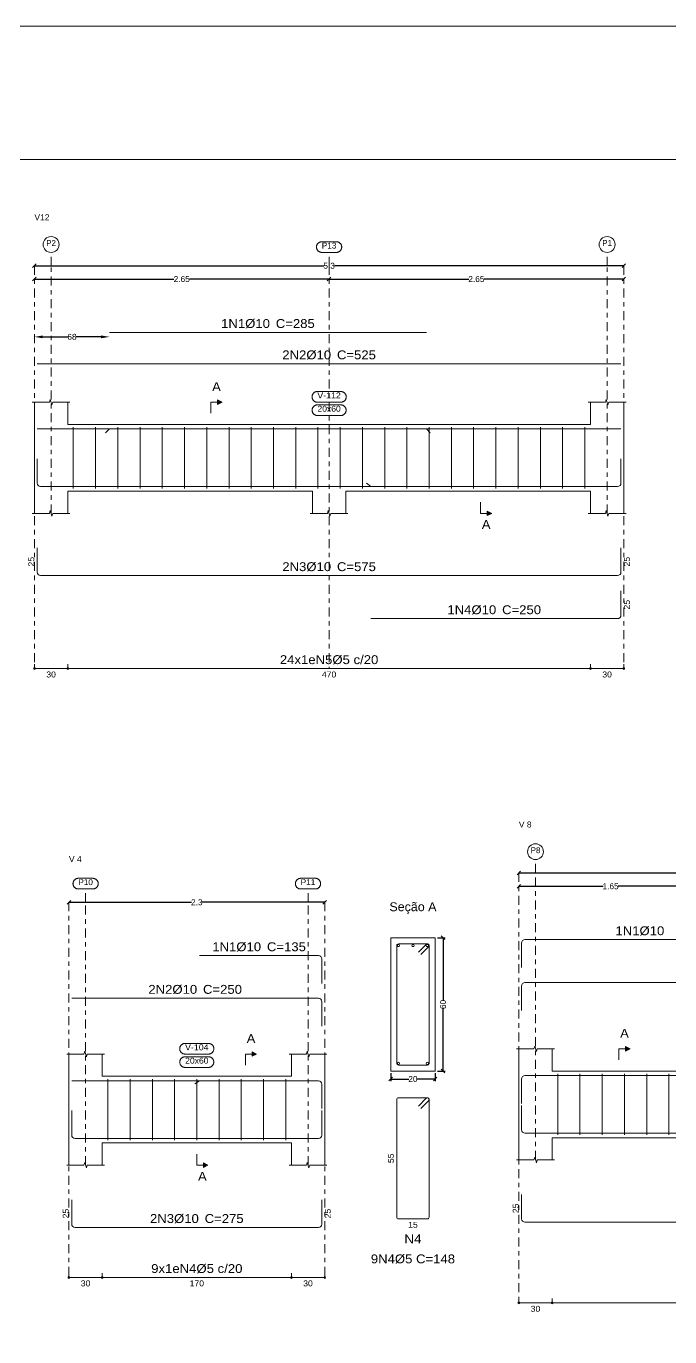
# Model space of a CAD drawing. Header units: millimetres. Extents: x 0 to 84, y 0 to 59.4.
# Drawn here: x 17.18 to 31.65, y 29.92 to 59.4 of the extents above; entities that cross this region are included whole.
import ezdxf
from ezdxf.enums import TextEntityAlignment as Align

# ---------------------------------------------------------------- set-up
doc = ezdxf.new("R2010")
doc.units = ezdxf.units.MM
doc.linetypes.add('CYPE_RAYAPUNTO', pattern=[0.4125, 0.2025, -0.105, 0, -0.105])
for name, color, linetype, lineweight in [('ARM_LONGITUDINAL_Ø10', 103, 'Continuous', 9), ('ARM_TRANSVERSAL_Ø5', 151, 'Continuous', 9), ('ELE_ARM_TRANS_TXT_EST', 3, 'Continuous', 9), ('ELE_CONT_NOS', 122, 'Continuous', 9), ('ELE_CONT_VIG_CONCRETO', 2, 'Continuous', 9), ('ELE_COT_COMPRIMENTO_PROJETADO', 122, 'Continuous', 0), ('ELE_COT_COT_ANCORAGENS', 3, 'Continuous', 0), ('ELE_COT_COT_ARM', 3, 'Continuous', 0), ('ELE_COT_COT_EST', 3, 'Continuous', 0), ('ELE_COT_COT_LIN_APOIOS', 2, 'CYPE_RAYAPUNTO', 0), ('ELE_COT_TEXTOS_ESTRIBOS', 122, 'Continuous', 0), ('ELE_REF_COT_LIN_AUX_COTA', 2, 'CYPE_RAYAPUNTO', 9), ('ELE_REF_LINHAS_MARCAS_PLANTA', 3, 'Continuous', 9), ('ELE_REF_MARCAS_PLANTA', 3, 'Continuous', 9), ('ELE_REF_NOME_PORTICO', 3, 'Continuous', 9), ('ELE_REF_REF_NOME', 3, 'Continuous', 9), ('ELE_REF_REF_REFERENCIA', 3, 'Continuous', 9), ('ELE_REF_TEXTO_REF_NOME', 3, 'Continuous', 9), ('ELE_REF_TEXTO_REF_REFERENCIA', 3, 'Continuous', 9), ('POR_ARM_LONG_ARM_TEXTOS', 3, 'Continuous', 9), ('POR_ARM_LONG_TXT_COMP', 3, 'Continuous', 9), ('QUAD_BORDA', 1, 'Continuous', 20), ('QUAD_LIMITES', 2, 'Continuous', 0), ('SEC_CONT_VIG_CONCRETO_CORTE', 2, 'Continuous', 9), ('SEC_COTAS_SEC_DIM_VIGA', 122, 'Continuous', 0), ('SEC_COTAS_TEXTOS_DETALHE_ESTRIBOS', 122, 'Continuous', 0), ('SEC_REF_TXT_NOMES', 3, 'Continuous', 9), ('SEC_REF_TXT_POSICOES_ARM_ESTRIBOS', 1, 'Continuous', 9)]:
    doc.layers.add(name, color=color, linetype=linetype, lineweight=lineweight)
doc.styles.add('CYPETXT', font='arial.ttf', dxfattribs={"height": 0.2})
doc.styles.add('CYPETXT_0.2', font='arial.ttf', dxfattribs={"height": 0.133333})
doc.dimstyles.new('cype_arrow', dxfattribs={"dimtxt": 0.18, "dimasz": 0.1875, "dimexe": 0.05, "dimexo": 0.05, "dimgap": 0, "dimtad": 0, "dimdec": 4, "dimzin": 0, "dimdsep": 46, "dimtxsty": 'CYPETXT_0.2', "dimcen": 0.09, "dimadec": 0, "dimazin": 0, "dimtfac": 1, "dimtdec": 4, "dimtofl": 0, "dimtmove": 2, "dimatfit": 3, "dimfxl": 1, "dimtolj": 1, "dimtzin": 0, "dimarcsym": 0})
doc.dimstyles.new('cype_oblique', dxfattribs={"dimtxt": 0.18, "dimasz": 0.18, "dimexe": 0.05, "dimexo": 0.05, "dimgap": 0, "dimtad": 0, "dimdec": 4, "dimzin": 0, "dimdsep": 46, "dimtxsty": 'CYPETXT_0.2', "dimblk": 'OBLIQUE', "dimtsz": 0.04, "dimcen": 0.09, "dimadec": 0, "dimazin": 0, "dimtfac": 1, "dimtdec": 4, "dimtofl": 0, "dimtmove": 2, "dimatfit": 3, "dimfxl": 1, "dimtolj": 1, "dimtzin": 0, "dimarcsym": 0})

# ---------------------------------------------------------------- blocks, each defined once
blk = doc.blocks.new('*D8')
at = {"layer": 'Defpoints', "color": 0, "transparency": 16777216}
for p in [(17.365, 53.711), (17.365, 53.711), (23.99, 53.711)]:
    blk.add_point(p, dxfattribs=at)
at = {"layer": 'ELE_COT_COMPRIMENTO_PROJETADO', "color": 0, "lineweight": -2, "transparency": 16777216}
for p, q in [((17.325, 53.671), (17.405, 53.751)), ((17.365, 53.711), (20.503, 53.711)), ((23.99, 53.711), (20.852, 53.711)), ((23.95, 53.671), (24.03, 53.751))]:
    blk.add_line(p, q, dxfattribs=at)
at = {"layer": 'ELE_COT_COMPRIMENTO_PROJETADO', "color": 0, "transparency": 16777216, "insert": (20.677, 53.711), "char_height": 0.1333, "attachment_point": 5, "style": 'CYPETXT_0.2'}
blk.add_mtext('\\A1;2.65', dxfattribs=at)
blk = doc.blocks.new('_Oblique')
at = {"color": 0, "linetype": 'ByBlock', "lineweight": -2}
blk.add_line((-0.5, -0.5), (0.5, 0.5), dxfattribs=at)
blk = doc.blocks.new('*D9')
at = {"layer": 'Defpoints', "color": 0, "transparency": 16777216}
for p in [(23.99, 53.711), (23.99, 53.711), (30.615, 53.711)]:
    blk.add_point(p, dxfattribs=at)
at = {"layer": 'ELE_COT_COMPRIMENTO_PROJETADO', "color": 0, "lineweight": -2, "transparency": 16777216}
for p, q in [((23.95, 53.671), (24.03, 53.751)), ((23.99, 53.711), (27.128, 53.711)), ((30.615, 53.711), (27.477, 53.711)), ((30.575, 53.671), (30.655, 53.751))]:
    blk.add_line(p, q, dxfattribs=at)
at = {"layer": 'ELE_COT_COMPRIMENTO_PROJETADO', "color": 0, "transparency": 16777216, "insert": (27.302, 53.711), "char_height": 0.1333, "attachment_point": 5, "style": 'CYPETXT_0.2'}
blk.add_mtext('\\A1;2.65', dxfattribs=at)
blk = doc.blocks.new('*D10')
at = {"layer": 'Defpoints', "color": 0, "transparency": 16777216}
for p in [(17.365, 54.011), (17.365, 54.011), (30.615, 54.011)]:
    blk.add_point(p, dxfattribs=at)
at = {"layer": 'ELE_COT_COMPRIMENTO_PROJETADO', "color": 0, "lineweight": -2, "transparency": 16777216}
for p, q in [((17.325, 53.971), (17.405, 54.051)), ((17.365, 54.011), (23.869, 54.011)), ((30.615, 54.011), (24.111, 54.011)), ((30.575, 53.971), (30.655, 54.051))]:
    blk.add_line(p, q, dxfattribs=at)
at = {"layer": 'ELE_COT_COMPRIMENTO_PROJETADO', "color": 0, "transparency": 16777216, "insert": (23.99, 54.011), "char_height": 0.1333, "attachment_point": 5, "style": 'CYPETXT_0.2'}
blk.add_mtext('\\A1;5.3', dxfattribs=at)
blk = doc.blocks.new('*D11')
at = {"layer": 'Defpoints', "color": 0, "transparency": 16777216}
for p in [(17.365, 52.411), (19.052, 52.411), (19.052, 52.411)]:
    blk.add_point(p, dxfattribs=at)
at = {"layer": 'ELE_COT_COT_ARM', "color": 0, "lineweight": -2, "transparency": 16777216}
for p, q in [((17.552, 52.411), (18.113, 52.411)), ((18.865, 52.411), (18.305, 52.411))]:
    blk.add_line(p, q, dxfattribs=at)
at = {"layer": 'ELE_COT_COT_ARM', "color": 0, "transparency": 16777216}
for points in [[(17.552, 52.443), (17.552, 52.38), (17.365, 52.411)], [(18.865, 52.443), (18.865, 52.38), (19.052, 52.411)]]:
    blk.add_solid(points, dxfattribs=at)
at = {"layer": 'ELE_COT_COT_ARM', "color": 0, "transparency": 16777216, "insert": (18.209, 52.411), "char_height": 0.1333, "attachment_point": 5, "style": 'CYPETXT_0.2'}
blk.add_mtext('\\A1;68', dxfattribs=at)
blk = doc.blocks.new('*D12')
at = {"layer": 'Defpoints', "color": 0, "transparency": 16777216}
for p in [(25.375, 35.893), (26.375, 35.893), (26.375, 35.715)]:
    blk.add_point(p, dxfattribs=at)
at = {"layer": 'SEC_COTAS_SEC_DIM_VIGA', "color": 0, "lineweight": -2, "transparency": 16777216}
for p, q in [((25.335, 35.675), (25.415, 35.755)), ((25.375, 35.843), (25.375, 35.665)), ((25.375, 35.715), (25.779, 35.715)), ((26.375, 35.715), (25.971, 35.715)), ((26.335, 35.675), (26.415, 35.755)), ((26.375, 35.843), (26.375, 35.665))]:
    blk.add_line(p, q, dxfattribs=at)
at = {"layer": 'SEC_COTAS_SEC_DIM_VIGA', "color": 0, "transparency": 16777216, "insert": (25.875, 35.715), "char_height": 0.1333, "attachment_point": 5, "style": 'CYPETXT_0.2'}
blk.add_mtext('\\A1;20', dxfattribs=at)
blk = doc.blocks.new('*D13')
at = {"layer": 'Defpoints', "color": 0, "transparency": 16777216}
for p in [(26.375, 38.893), (26.552, 38.893), (26.375, 35.893)]:
    blk.add_point(p, dxfattribs=at)
at = {"layer": 'SEC_COTAS_SEC_DIM_VIGA', "color": 0, "lineweight": -2, "transparency": 16777216}
for p, q in [((26.592, 38.853), (26.512, 38.933)), ((26.425, 38.893), (26.602, 38.893)), ((26.552, 38.893), (26.552, 37.488)), ((26.552, 35.893), (26.552, 37.297)), ((26.425, 35.893), (26.602, 35.893)), ((26.592, 35.853), (26.512, 35.933))]:
    blk.add_line(p, q, dxfattribs=at)
at = {"layer": 'SEC_COTAS_SEC_DIM_VIGA', "color": 0, "transparency": 16777216, "insert": (26.552, 37.393), "char_height": 0.1333, "attachment_point": 5, "rotation": 90, "style": 'CYPETXT_0.2'}
blk.add_mtext('\\A1;60', dxfattribs=at)
blk = doc.blocks.new('*D14')
at = {"layer": 'Defpoints', "color": 0, "transparency": 16777216}
for p in [(18.141, 39.691), (18.141, 39.691), (23.891, 39.691)]:
    blk.add_point(p, dxfattribs=at)
at = {"layer": 'ELE_COT_COMPRIMENTO_PROJETADO', "color": 0, "lineweight": -2, "transparency": 16777216}
for p, q in [((18.101, 39.651), (18.181, 39.731)), ((18.141, 39.691), (20.894, 39.691)), ((23.891, 39.691), (21.139, 39.691)), ((23.851, 39.651), (23.931, 39.731))]:
    blk.add_line(p, q, dxfattribs=at)
at = {"layer": 'ELE_COT_COMPRIMENTO_PROJETADO', "color": 0, "transparency": 16777216, "insert": (21.016, 39.691), "char_height": 0.1333, "attachment_point": 5, "style": 'CYPETXT_0.2'}
blk.add_mtext('\\A1;2.3', dxfattribs=at)
blk = doc.blocks.new('*D33')
at = {"layer": 'Defpoints', "color": 0, "transparency": 16777216}
for p in [(28.256, 40.051), (28.256, 40.051), (32.381, 40.051)]:
    blk.add_point(p, dxfattribs=at)
at = {"layer": 'ELE_COT_COMPRIMENTO_PROJETADO', "color": 0, "lineweight": -2, "transparency": 16777216}
for p, q in [((28.216, 40.011), (28.296, 40.091)), ((28.256, 40.051), (30.151, 40.051)), ((32.381, 40.051), (30.486, 40.051)), ((32.341, 40.011), (32.421, 40.091))]:
    blk.add_line(p, q, dxfattribs=at)
at = {"layer": 'ELE_COT_COMPRIMENTO_PROJETADO', "color": 0, "transparency": 16777216, "insert": (30.318, 40.051), "char_height": 0.1333, "attachment_point": 5, "style": 'CYPETXT_0.2'}
blk.add_mtext('\\A1;1.65', dxfattribs=at)
blk = doc.blocks.new('*D35')
at = {"layer": 'Defpoints', "color": 0, "transparency": 16777216}
for p in [(28.256, 40.351), (28.256, 40.351), (41.506, 40.351)]:
    blk.add_point(p, dxfattribs=at)
at = {"layer": 'ELE_COT_COMPRIMENTO_PROJETADO', "color": 0, "lineweight": -2, "transparency": 16777216}
for p, q in [((28.216, 40.311), (28.296, 40.391)), ((28.256, 40.351), (34.759, 40.351)), ((41.506, 40.351), (35.002, 40.351)), ((41.466, 40.311), (41.546, 40.391))]:
    blk.add_line(p, q, dxfattribs=at)
at = {"layer": 'ELE_COT_COMPRIMENTO_PROJETADO', "color": 0, "transparency": 16777216, "insert": (34.881, 40.351), "char_height": 0.1333, "attachment_point": 5, "style": 'CYPETXT_0.2'}
blk.add_mtext('\\A1;5.3', dxfattribs=at)

msp = doc.modelspace()

# ---------------------------------------------------------------- hatches: boundary and pattern name
at = {"layer": 'ELE_REF_LINHAS_MARCAS_PLANTA', "true_color": 0x000000}
for points in [[(21.48363, 50.89097), (21.48363, 50.99097), (21.58363, 50.94097)], [(27.54613, 48.49097), (27.54613, 48.39097), (27.64613, 48.44097)], [(22.25978, 36.22575), (22.25978, 36.32575), (22.35978, 36.27575)], [(30.65564, 36.34329), (30.65564, 36.44329), (30.75564, 36.39329)], [(21.16603, 33.82575), (21.16603, 33.72575), (21.26603, 33.77575)]]:
    msp.add_hatch(color=18, dxfattribs=at).paths.add_polyline_path(points, flags=0)

# ---------------------------------------------------------------- linework, layer by layer
at = {"layer": 'ARM_LONGITUDINAL_Ø10', "color": 18, "true_color": 0x000000}
for p, q in [((19.05238, 50.33847), (18.96399, 50.25008)), ((26.17738, 50.33847), (26.26577, 50.25008)), ((24.92738, 49.04347), (24.82977, 49.12156)), ((21.07853, 35.67325), (20.97275, 35.60665))]:
    msp.add_line(p, q, dxfattribs=at)
for points in [[(19.05238, 52.51134), (26.17738, 52.51134)], [(30.55238, 51.80597), (17.42738, 51.80597)], [(30.55238, 50.33847), (17.42738, 50.33847)], [(19.05238, 50.33847), (26.17738, 50.33847)], [(30.55238, 49.66847), (30.55238, 49.11847), (30.54667, 49.08977), (30.53041, 49.06544), (30.50608, 49.04918), (30.47738, 49.04347), (17.50238, 49.04347), (17.47368, 49.04918), (17.44935, 49.06544), (17.43309, 49.08977), (17.42738, 49.11847), (17.42738, 49.66847)], [(30.55238, 49.66847), (30.55238, 49.11847), (30.54667, 49.08977), (30.53041, 49.06544), (30.50608, 49.04918), (30.47738, 49.04347), (24.92738, 49.04347)], [(30.55238, 47.66597), (30.55238, 47.11597), (30.54667, 47.08727), (30.53041, 47.06294), (30.50608, 47.04668), (30.47738, 47.04097), (17.50238, 47.04097), (17.47368, 47.04668), (17.44935, 47.06294), (17.43309, 47.08727), (17.42738, 47.11597), (17.42738, 47.66597)], [(30.55238, 46.6977), (30.55238, 46.1477), (30.54667, 46.11899), (30.53041, 46.09466), (30.50608, 46.0784), (30.47738, 46.0727), (24.92738, 46.0727)], [(28.31814, 38.22579), (28.31814, 38.77579), (28.32384, 38.80449), (28.3401, 38.82882), (28.36443, 38.84508), (28.39314, 38.85079), (34.56814, 38.85079)], [(23.82853, 37.86555), (23.82853, 38.41555), (23.82282, 38.44425), (23.80656, 38.46859), (23.78223, 38.48484), (23.75353, 38.49055), (21.07853, 38.49055)], [(41.44314, 37.25829), (41.44314, 37.80829), (41.43743, 37.83699), (41.42117, 37.86132), (41.39684, 37.87758), (41.36814, 37.88329), (28.39314, 37.88329), (28.36443, 37.87758), (28.3401, 37.86132), (28.32384, 37.83699), (28.31814, 37.80829), (28.31814, 37.25829)], [(23.82853, 36.90678), (23.82853, 37.45678), (23.82282, 37.48548), (23.80656, 37.50981), (23.78223, 37.52607), (23.75353, 37.53178), (18.20353, 37.53178)], [(28.31814, 35.16579), (28.31814, 35.71579), (28.32384, 35.74449), (28.3401, 35.76882), (28.36443, 35.78508), (28.39314, 35.79079), (34.56814, 35.79079)], [(41.44314, 35.16579), (41.44314, 35.71579), (41.43743, 35.74449), (41.42117, 35.76882), (41.39684, 35.78508), (41.36814, 35.79079), (28.39314, 35.79079), (28.36443, 35.78508), (28.3401, 35.76882), (28.32384, 35.74449), (28.31814, 35.71579), (28.31814, 35.16579)], [(23.82853, 35.04825), (23.82853, 35.59825), (23.82282, 35.62696), (23.80656, 35.65129), (23.78223, 35.66755), (23.75353, 35.67325), (18.20353, 35.67325)], [(23.82853, 35.04825), (23.82853, 35.59825), (23.82282, 35.62696), (23.80656, 35.65129), (23.78223, 35.66755), (23.75353, 35.67325), (21.07853, 35.67325)], [(41.44314, 35.12079), (41.44314, 34.57079), (41.43743, 34.54209), (41.42117, 34.51776), (41.39684, 34.5015), (41.36814, 34.49579), (28.39314, 34.49579), (28.36443, 34.5015), (28.3401, 34.51776), (28.32384, 34.54209), (28.31814, 34.57079), (28.31814, 35.12079)], [(23.82853, 35.00325), (23.82853, 34.45325), (23.82282, 34.42455), (23.80656, 34.40022), (23.78223, 34.38396), (23.75353, 34.37825), (18.27853, 34.37825), (18.24982, 34.38396), (18.22549, 34.40022), (18.20923, 34.42455), (18.20353, 34.45325), (18.20353, 35.00325)], [(41.44314, 33.11829), (41.44314, 32.56829), (41.43743, 32.53959), (41.42117, 32.51526), (41.39684, 32.499), (41.36814, 32.49329), (28.39314, 32.49329), (28.36443, 32.499), (28.3401, 32.51526), (28.32384, 32.53959), (28.31814, 32.56829), (28.31814, 33.11829)], [(23.82853, 33.00075), (23.82853, 32.45075), (23.82282, 32.42205), (23.80656, 32.39772), (23.78223, 32.38146), (23.75353, 32.37575), (18.27853, 32.37575), (18.24982, 32.38146), (18.22549, 32.39772), (18.20923, 32.42205), (18.20353, 32.45075), (18.20353, 33.00075)]]:
    msp.add_lwpolyline(points, dxfattribs=at)
for centre in [(25.55003, 38.71755), (25.87503, 38.71755), (26.20003, 38.71755), (25.55003, 36.06755), (26.20003, 36.06755)]:
    msp.add_circle(centre, 0.025, dxfattribs=at)
at = {"layer": 'ARM_TRANSVERSAL_Ø5', "color": 18, "true_color": 0x000000}
for p, q in [((18.23988, 50.37847), (18.23988, 49.00347)), ((18.73988, 50.37847), (18.73988, 49.00347)), ((19.23988, 50.37847), (19.23988, 49.00347)), ((19.73988, 50.37847), (19.73988, 49.00347)), ((20.23988, 50.37847), (20.23988, 49.00347)), ((20.73988, 50.37847), (20.73988, 49.00347)), ((21.23988, 50.37847), (21.23988, 49.00347)), ((21.73988, 50.37847), (21.73988, 49.00347)), ((22.23988, 50.37847), (22.23988, 49.00347)), ((22.73988, 50.37847), (22.73988, 49.00347)), ((23.23988, 50.37847), (23.23988, 49.00347)), ((23.73988, 50.37847), (23.73988, 49.00347)), ((24.23988, 50.37847), (24.23988, 49.00347)), ((24.73988, 50.37847), (24.73988, 49.00347)), ((25.23988, 50.37847), (25.23988, 49.00347)), ((25.73988, 50.37847), (25.73988, 49.00347)), ((26.23988, 50.37847), (26.23988, 49.00347)), ((26.73988, 50.37847), (26.73988, 49.00347)), ((27.23988, 50.37847), (27.23988, 49.00347)), ((27.73988, 50.37847), (27.73988, 49.00347)), ((28.23988, 50.37847), (28.23988, 49.00347)), ((28.73988, 50.37847), (28.73988, 49.00347)), ((29.23988, 50.37847), (29.23988, 49.00347)), ((29.73988, 50.37847), (29.73988, 49.00347)), ((19.01603, 35.71325), (19.01603, 34.33825)), ((19.51603, 35.71325), (19.51603, 34.33825)), ((20.01603, 35.71325), (20.01603, 34.33825)), ((20.51603, 35.71325), (20.51603, 34.33825)), ((21.01603, 35.71325), (21.01603, 34.33825)), ((21.51603, 35.71325), (21.51603, 34.33825)), ((22.01603, 35.71325), (22.01603, 34.33825)), ((22.51603, 35.71325), (22.51603, 34.33825)), ((23.01603, 35.71325), (23.01603, 34.33825)), ((29.13064, 35.83079), (29.13064, 34.45579)), ((29.63064, 35.83079), (29.63064, 34.45579)), ((30.13064, 35.83079), (30.13064, 34.45579)), ((30.63064, 35.83079), (30.63064, 34.45579)), ((31.13064, 35.83079), (31.13064, 34.45579)), ((31.63064, 35.83079), (31.63064, 34.45579))]:
    msp.add_line(p, q, dxfattribs=at)
for points in [[(26.04977, 38.51426), (26.23036, 38.69551), (26.23344, 38.70053), (26.23569, 38.70597), (26.23706, 38.71169), (26.23753, 38.71755), (26.2368, 38.72487), (26.23467, 38.7319), (26.23121, 38.73839), (26.22654, 38.74407), (26.22086, 38.74873), (26.21438, 38.7522), (26.20734, 38.75433), (26.20003, 38.75505), (25.55003, 38.75505), (25.53567, 38.7522), (25.52351, 38.74407), (25.51538, 38.7319), (25.51253, 38.71755), (25.51253, 36.06755), (25.51538, 36.0532), (25.52351, 36.04104), (25.53567, 36.03291), (25.55003, 36.03005), (26.20003, 36.03005), (26.21438, 36.03291), (26.22654, 36.04104), (26.23467, 36.0532), (26.23753, 36.06755), (26.23753, 38.71755), (26.2368, 38.72487), (26.23467, 38.7319), (26.23121, 38.73839), (26.22654, 38.74407), (26.22086, 38.74873), (26.21438, 38.7522), (26.20734, 38.75433), (26.20003, 38.75505), (26.19271, 38.75433), (26.18567, 38.7522), (26.17919, 38.74873), (26.17351, 38.74407), (25.99673, 38.56729)], [(26.04977, 35.05243), (26.23036, 35.23368), (26.23344, 35.2387), (26.23569, 35.24413), (26.23706, 35.24985), (26.23753, 35.25572), (26.2368, 35.26304), (26.23467, 35.27007), (26.23121, 35.27655), (26.22654, 35.28224), (26.22086, 35.2869), (26.21438, 35.29037), (26.20734, 35.2925), (26.20003, 35.29322), (25.55003, 35.29322), (25.53567, 35.29037), (25.52351, 35.28224), (25.51538, 35.27007), (25.51253, 35.25572), (25.51253, 32.60572), (25.51538, 32.59137), (25.52351, 32.5792), (25.53567, 32.57107), (25.55003, 32.56822), (26.20003, 32.56822), (26.21438, 32.57107), (26.22654, 32.5792), (26.23467, 32.59137), (26.23753, 32.60572), (26.23753, 35.25572), (26.2368, 35.26304), (26.23467, 35.27007), (26.23121, 35.27655), (26.22654, 35.28224), (26.22086, 35.2869), (26.21438, 35.29037), (26.20734, 35.2925), (26.20003, 35.29322), (26.19271, 35.2925), (26.18567, 35.29037), (26.17919, 35.2869), (26.17351, 35.28224), (25.99673, 35.10546)]]:
    msp.add_lwpolyline(points, dxfattribs=at)
at = {"layer": 'ELE_CONT_NOS', "color": 18, "true_color": 0x000000}
for p, q in [((17.36488, 50.44097), (17.36488, 50.94097)), ((18.11488, 50.44097), (18.11488, 50.94097)), ((29.86488, 50.44097), (29.86488, 50.94097)), ((30.61488, 50.44097), (30.61488, 50.94097)), ((17.36488, 48.94097), (17.36488, 48.44097)), ((18.11488, 48.94097), (18.11488, 48.44097)), ((23.61488, 48.94097), (23.61488, 48.44097)), ((24.36488, 48.94097), (24.36488, 48.44097)), ((29.86488, 48.94097), (29.86488, 48.44097)), ((30.61488, 48.94097), (30.61488, 48.44097)), ((18.14103, 35.77575), (18.14103, 36.27575)), ((18.89103, 35.77575), (18.89103, 36.27575)), ((23.14103, 35.77575), (23.14103, 36.27575)), ((23.89103, 35.77575), (23.89103, 36.27575)), ((28.25564, 35.89329), (28.25564, 36.39329)), ((29.00564, 35.89329), (29.00564, 36.39329)), ((18.14103, 34.27575), (18.14103, 33.77575)), ((18.89103, 34.27575), (18.89103, 33.77575)), ((23.14103, 34.27575), (23.14103, 33.77575)), ((23.89103, 34.27575), (23.89103, 33.77575)), ((28.25564, 34.39329), (28.25564, 33.89329)), ((29.00564, 34.39329), (29.00564, 33.89329))]:
    msp.add_line(p, q, dxfattribs=at)
for points in [[(17.31488, 50.94097), (17.70238, 50.94097), (17.72113, 51.00347), (17.75863, 50.87847), (17.77738, 50.94097), (18.16488, 50.94097)], [(29.81488, 50.94097), (30.20238, 50.94097), (30.22113, 51.00347), (30.25863, 50.87847), (30.27738, 50.94097), (30.66488, 50.94097)], [(17.36488, 50.44097), (17.36488, 48.94097)], [(23.61488, 50.44097), (24.36488, 50.44097)], [(30.61488, 50.44097), (30.61488, 48.94097)], [(17.31488, 48.44097), (17.70238, 48.44097), (17.72113, 48.50347), (17.75863, 48.37847), (17.77738, 48.44097), (18.16488, 48.44097)], [(23.56488, 48.44097), (23.95238, 48.44097), (23.97113, 48.50347), (24.00863, 48.37847), (24.02738, 48.44097), (24.41488, 48.44097)], [(29.81488, 48.44097), (30.20238, 48.44097), (30.22113, 48.50347), (30.25863, 48.37847), (30.27738, 48.44097), (30.66488, 48.44097)], [(18.09103, 36.27575), (18.47853, 36.27575), (18.49728, 36.33825), (18.53478, 36.21325), (18.55353, 36.27575), (18.94103, 36.27575)], [(23.09103, 36.27575), (23.47853, 36.27575), (23.49728, 36.33825), (23.53478, 36.21325), (23.55353, 36.27575), (23.94103, 36.27575)], [(28.20564, 36.39329), (28.59314, 36.39329), (28.61189, 36.45579), (28.64939, 36.33079), (28.66814, 36.39329), (29.05564, 36.39329)], [(18.14103, 35.77575), (18.14103, 34.27575)], [(23.89103, 35.77575), (23.89103, 34.27575)], [(28.25564, 35.89329), (28.25564, 34.39329)], [(28.20564, 33.89329), (28.59314, 33.89329), (28.61189, 33.95579), (28.64939, 33.83079), (28.66814, 33.89329), (29.05564, 33.89329)], [(18.09103, 33.77575), (18.47853, 33.77575), (18.49728, 33.83825), (18.53478, 33.71325), (18.55353, 33.77575), (18.94103, 33.77575)], [(23.09103, 33.77575), (23.47853, 33.77575), (23.49728, 33.83825), (23.53478, 33.71325), (23.55353, 33.77575), (23.94103, 33.77575)]]:
    msp.add_lwpolyline(points, dxfattribs=at)
at = {"layer": 'ELE_CONT_VIG_CONCRETO', "color": 18, "true_color": 0x000000}
for p, q in [((18.11488, 50.44097), (23.61488, 50.44097)), ((24.36488, 50.44097), (29.86488, 50.44097)), ((18.11488, 48.94097), (23.61488, 48.94097)), ((24.36488, 48.94097), (29.86488, 48.94097)), ((18.89103, 35.77575), (23.14103, 35.77575)), ((29.00564, 35.89329), (32.00564, 35.89329)), ((18.89103, 34.27575), (23.14103, 34.27575)), ((29.00564, 34.39329), (32.00564, 34.39329))]:
    msp.add_line(p, q, dxfattribs=at)
at = {"layer": 'ELE_COT_COT_EST', "color": 18, "true_color": 0x000000}
for p, q in [((17.36488, 44.94915), (17.36488, 45.04915)), ((18.11488, 44.94915), (18.11488, 45.04915)), ((29.86488, 44.94915), (29.86488, 45.04915)), ((18.14103, 31.25075), (18.14103, 31.35075)), ((18.89103, 31.25075), (18.89103, 31.35075)), ((23.14103, 31.25075), (23.14103, 31.35075)), ((28.25564, 30.67825), (28.25564, 30.77825)), ((29.00564, 30.67825), (29.00564, 30.77825))]:
    msp.add_line(p, q, dxfattribs=at)
for points in [[(17.36488, 44.94915), (18.11488, 44.94915), (18.11488, 45.04915)], [(18.11488, 44.94915), (29.86488, 44.94915), (29.86488, 45.04915)], [(29.86488, 44.94915), (30.61488, 44.94915), (30.61488, 45.04915)], [(18.14103, 31.25075), (18.89103, 31.25075), (18.89103, 31.35075)], [(18.89103, 31.25075), (23.14103, 31.25075), (23.14103, 31.35075)], [(23.14103, 31.25075), (23.89103, 31.25075), (23.89103, 31.35075)], [(28.25564, 30.67825), (29.00564, 30.67825), (29.00564, 30.77825)], [(29.00564, 30.67825), (40.75564, 30.67825), (40.75564, 30.77825)]]:
    msp.add_lwpolyline(points, dxfattribs=at)
for centre in [(17.36488, 44.94915), (18.11488, 44.94915), (18.11488, 44.94915), (29.86488, 44.94915), (29.86488, 44.94915), (30.61488, 44.94915), (18.14103, 31.25075), (18.89103, 31.25075), (18.89103, 31.25075), (23.14103, 31.25075), (23.14103, 31.25075), (23.89103, 31.25075), (28.25564, 30.67825), (29.00564, 30.67825), (29.00564, 30.67825)]:
    msp.add_circle(centre, 0.02, dxfattribs=at)
at = {"layer": 'ELE_COT_COT_LIN_APOIOS', "color": 18, "true_color": 0x000000}
for p, q in [((17.36488, 54.01134), (17.36488, 44.94915)), ((17.36488, 54.01134), (17.36488, 44.94915)), ((23.98988, 54.01134), (23.98988, 44.94915)), ((30.61488, 54.01134), (30.61488, 44.94915)), ((30.61488, 54.01134), (30.61488, 44.94915)), ((28.25564, 40.35079), (28.25564, 30.67825)), ((28.25564, 40.35079), (28.25564, 30.67825)), ((18.14103, 39.69055), (18.14103, 31.25075)), ((23.89103, 39.69055), (23.89103, 31.25075))]:
    msp.add_line(p, q, dxfattribs=at)
at = {"layer": 'ELE_REF_COT_LIN_AUX_COTA', "color": 18, "true_color": 0x000000}
for p, q in [((17.73988, 54.01134), (17.73988, 54.31134)), ((23.98988, 54.01134), (23.98988, 54.31134)), ((30.23988, 54.01134), (30.23988, 54.31134)), ((17.73988, 48.44097), (17.73988, 54.01134)), ((30.23988, 48.44097), (30.23988, 54.01134)), ((28.63064, 40.35079), (28.63064, 40.65079)), ((28.63064, 33.89329), (28.63064, 40.35079)), ((18.51603, 39.69055), (18.51603, 39.99055)), ((23.51603, 39.69055), (23.51603, 39.99055)), ((18.51603, 33.77575), (18.51603, 39.69055)), ((23.51603, 33.77575), (23.51603, 39.69055))]:
    msp.add_line(p, q, dxfattribs=at)
at = {"layer": 'ELE_REF_LINHAS_MARCAS_PLANTA', "color": 18, "true_color": 0x000000}
for p, q in [((21.33363, 50.94097), (21.33363, 50.69097)), ((21.33363, 50.94097), (21.48363, 50.94097)), ((27.39613, 48.44097), (27.39613, 48.69097)), ((27.39613, 48.44097), (27.54613, 48.44097)), ((22.10978, 36.27575), (22.10978, 36.02575)), ((22.10978, 36.27575), (22.25978, 36.27575)), ((30.50564, 36.39329), (30.50564, 36.14329)), ((30.50564, 36.39329), (30.65564, 36.39329)), ((21.01603, 33.77575), (21.01603, 34.02575)), ((21.01603, 33.77575), (21.16603, 33.77575))]:
    msp.add_line(p, q, dxfattribs=at)
for points in [[(21.48363, 50.89097), (21.48363, 50.99097), (21.58363, 50.94097)], [(27.54613, 48.49097), (27.54613, 48.39097), (27.64613, 48.44097)], [(22.25978, 36.22575), (22.25978, 36.32575), (22.35978, 36.27575)], [(30.65564, 36.34329), (30.65564, 36.44329), (30.75564, 36.39329)], [(21.16603, 33.82575), (21.16603, 33.72575), (21.26603, 33.77575)]]:
    msp.add_lwpolyline(points, close=True, dxfattribs=at)
at = {"layer": 'ELE_REF_REF_NOME', "color": 18, "true_color": 0x000000}
for points in [[(24.25388, 51.18097), (24.2619, 51.1807), (24.26988, 51.1799), (24.27778, 51.17856), (24.28558, 51.17671), (24.29324, 51.17433), (24.30073, 51.17145), (24.308, 51.16807), (24.31504, 51.16422), (24.32179, 51.1599), (24.32825, 51.15515), (24.33438, 51.14997), (24.34014, 51.14439), (24.34552, 51.13844), (24.35049, 51.13215), (24.35503, 51.12554), (24.35912, 51.11864), (24.36273, 51.11148), (24.36586, 51.1041), (24.36849, 51.09652), (24.37061, 51.08879), (24.37221, 51.08093), (24.37328, 51.07298), (24.37381, 51.06498), (24.37381, 51.05696), (24.37328, 51.04896), (24.37221, 51.04101), (24.37061, 51.03315), (24.36849, 51.02542), (24.36586, 51.01784), (24.36273, 51.01046), (24.35912, 51.0033), (24.35503, 50.9964), (24.35049, 50.98979), (24.34552, 50.98349), (24.34014, 50.97755), (24.33438, 50.97197), (24.32825, 50.96679), (24.32179, 50.96204), (24.31504, 50.95772), (24.308, 50.95387), (24.30073, 50.95049), (24.29324, 50.94761), (24.28558, 50.94523), (24.27778, 50.94337), (24.26988, 50.94204), (24.2619, 50.94124), (24.25388, 50.94097), (23.72588, 50.94097), (23.71787, 50.94124), (23.70989, 50.94204), (23.70198, 50.94337), (23.69418, 50.94523), (23.68652, 50.94761), (23.67903, 50.95049), (23.67176, 50.95387), (23.66473, 50.95772), (23.65797, 50.96204), (23.65151, 50.96679), (23.64539, 50.97197), (23.63962, 50.97755), (23.63424, 50.98349), (23.62927, 50.98979), (23.62473, 50.9964), (23.62065, 51.0033), (23.61703, 51.01046), (23.6139, 51.01784), (23.61127, 51.02542), (23.60915, 51.03315), (23.60755, 51.04101), (23.60648, 51.04896), (23.60595, 51.05696), (23.60595, 51.06498), (23.60648, 51.07298), (23.60755, 51.08093), (23.60915, 51.08879), (23.61127, 51.09652), (23.6139, 51.1041), (23.61703, 51.11148), (23.62065, 51.11864), (23.62473, 51.12554), (23.62927, 51.13215), (23.63424, 51.13844), (23.63962, 51.14439), (23.64539, 51.14997), (23.65151, 51.15515), (23.65797, 51.1599), (23.66473, 51.16422), (23.67176, 51.16807), (23.67903, 51.17145), (23.68652, 51.17433), (23.69418, 51.17671), (23.70198, 51.17856), (23.70989, 51.1799), (23.71787, 51.1807), (23.72588, 51.18097), (24.25388, 51.18097)], [(24.25188, 50.88097), (24.2599, 50.8807), (24.26788, 50.8799), (24.27578, 50.87856), (24.28358, 50.87671), (24.29124, 50.87433), (24.29873, 50.87145), (24.306, 50.86807), (24.31304, 50.86422), (24.31979, 50.8599), (24.32625, 50.85515), (24.33238, 50.84997), (24.33814, 50.84439), (24.34352, 50.83844), (24.34849, 50.83215), (24.35303, 50.82554), (24.35712, 50.81864), (24.36073, 50.81148), (24.36386, 50.8041), (24.36649, 50.79652), (24.36861, 50.78879), (24.37021, 50.78093), (24.37128, 50.77298), (24.37181, 50.76498), (24.37181, 50.75696), (24.37128, 50.74896), (24.37021, 50.74101), (24.36861, 50.73315), (24.36649, 50.72542), (24.36386, 50.71784), (24.36073, 50.71046), (24.35712, 50.7033), (24.35303, 50.6964), (24.34849, 50.68979), (24.34352, 50.68349), (24.33814, 50.67755), (24.33238, 50.67197), (24.32625, 50.66679), (24.31979, 50.66204), (24.31304, 50.65772), (24.306, 50.65387), (24.29873, 50.65049), (24.29124, 50.64761), (24.28358, 50.64523), (24.27578, 50.64337), (24.26788, 50.64204), (24.2599, 50.64124), (24.25188, 50.64097), (23.72788, 50.64097), (23.71987, 50.64124), (23.71189, 50.64204), (23.70398, 50.64337), (23.69618, 50.64523), (23.68852, 50.64761), (23.68103, 50.65049), (23.67376, 50.65387), (23.66673, 50.65772), (23.65997, 50.66204), (23.65351, 50.66679), (23.64739, 50.67197), (23.64162, 50.67755), (23.63624, 50.68349), (23.63127, 50.68979), (23.62673, 50.6964), (23.62265, 50.7033), (23.61903, 50.71046), (23.6159, 50.71784), (23.61327, 50.72542), (23.61115, 50.73315), (23.60955, 50.74101), (23.60848, 50.74896), (23.60795, 50.75696), (23.60795, 50.76498), (23.60848, 50.77298), (23.60955, 50.78093), (23.61115, 50.78879), (23.61327, 50.79652), (23.6159, 50.8041), (23.61903, 50.81148), (23.62265, 50.81864), (23.62673, 50.82554), (23.63127, 50.83215), (23.63624, 50.83844), (23.64162, 50.84439), (23.64739, 50.84997), (23.65351, 50.85515), (23.65997, 50.8599), (23.66673, 50.86422), (23.67376, 50.86807), (23.68103, 50.87145), (23.68852, 50.87433), (23.69618, 50.87671), (23.70398, 50.87856), (23.71189, 50.8799), (23.71987, 50.8807), (23.72788, 50.88097), (24.25188, 50.88097)], [(21.28003, 36.51575), (21.28804, 36.51549), (21.29602, 36.51468), (21.30393, 36.51335), (21.31173, 36.51149), (21.31939, 36.50911), (21.32687, 36.50623), (21.33415, 36.50286), (21.34118, 36.499), (21.34794, 36.49469), (21.3544, 36.48993), (21.36052, 36.48475), (21.36628, 36.47918), (21.37166, 36.47323), (21.37663, 36.46694), (21.38117, 36.46032), (21.38526, 36.45342), (21.38888, 36.44627), (21.39201, 36.43888), (21.39464, 36.43131), (21.39676, 36.42357), (21.39835, 36.41571), (21.39942, 36.40777), (21.39996, 36.39976), (21.39996, 36.39174), (21.39942, 36.38374), (21.39835, 36.37579), (21.39676, 36.36794), (21.39464, 36.3602), (21.39201, 36.35263), (21.38888, 36.34524), (21.38526, 36.33808), (21.38117, 36.33118), (21.37663, 36.32457), (21.37166, 36.31828), (21.36628, 36.31233), (21.36052, 36.30676), (21.3544, 36.30158), (21.34794, 36.29682), (21.34118, 36.29251), (21.33415, 36.28865), (21.32687, 36.28528), (21.31939, 36.28239), (21.31173, 36.28002), (21.30393, 36.27816), (21.29602, 36.27682), (21.28804, 36.27602), (21.28003, 36.27575), (20.75203, 36.27575), (20.74401, 36.27602), (20.73603, 36.27682), (20.72812, 36.27816), (20.72032, 36.28002), (20.71266, 36.28239), (20.70518, 36.28528), (20.6979, 36.28865), (20.69087, 36.29251), (20.68411, 36.29682), (20.67766, 36.30158), (20.67153, 36.30676), (20.66577, 36.31233), (20.66039, 36.31828), (20.65542, 36.32457), (20.65088, 36.33118), (20.64679, 36.33808), (20.64317, 36.34524), (20.64004, 36.35263), (20.63741, 36.3602), (20.63529, 36.36794), (20.6337, 36.37579), (20.63263, 36.38374), (20.63209, 36.39174), (20.63209, 36.39976), (20.63263, 36.40777), (20.6337, 36.41571), (20.63529, 36.42357), (20.63741, 36.43131), (20.64004, 36.43888), (20.64317, 36.44627), (20.64679, 36.45342), (20.65088, 36.46032), (20.65542, 36.46694), (20.66039, 36.47323), (20.66577, 36.47918), (20.67153, 36.48475), (20.67766, 36.48993), (20.68411, 36.49469), (20.69087, 36.499), (20.6979, 36.50286), (20.70518, 36.50623), (20.71266, 36.50911), (20.72032, 36.51149), (20.72812, 36.51335), (20.73603, 36.51468), (20.74401, 36.51549), (20.75203, 36.51575), (21.28003, 36.51575)], [(21.27803, 36.21575), (21.28604, 36.21549), (21.29402, 36.21468), (21.30193, 36.21335), (21.30973, 36.21149), (21.31739, 36.20911), (21.32487, 36.20623), (21.33215, 36.20286), (21.33918, 36.199), (21.34594, 36.19469), (21.3524, 36.18993), (21.35852, 36.18475), (21.36428, 36.17918), (21.36966, 36.17323), (21.37463, 36.16694), (21.37917, 36.16032), (21.38326, 36.15342), (21.38688, 36.14627), (21.39001, 36.13888), (21.39264, 36.13131), (21.39476, 36.12357), (21.39635, 36.11571), (21.39742, 36.10777), (21.39796, 36.09976), (21.39796, 36.09174), (21.39742, 36.08374), (21.39635, 36.07579), (21.39476, 36.06794), (21.39264, 36.0602), (21.39001, 36.05263), (21.38688, 36.04524), (21.38326, 36.03808), (21.37917, 36.03118), (21.37463, 36.02457), (21.36966, 36.01828), (21.36428, 36.01233), (21.35852, 36.00676), (21.3524, 36.00158), (21.34594, 35.99682), (21.33918, 35.99251), (21.33215, 35.98865), (21.32487, 35.98528), (21.31739, 35.98239), (21.30973, 35.98002), (21.30193, 35.97816), (21.29402, 35.97682), (21.28604, 35.97602), (21.27803, 35.97575), (20.75403, 35.97575), (20.74601, 35.97602), (20.73803, 35.97682), (20.73012, 35.97816), (20.72232, 35.98002), (20.71466, 35.98239), (20.70718, 35.98528), (20.6999, 35.98865), (20.69287, 35.99251), (20.68611, 35.99682), (20.67966, 36.00158), (20.67353, 36.00676), (20.66777, 36.01233), (20.66239, 36.01828), (20.65742, 36.02457), (20.65288, 36.03118), (20.64879, 36.03808), (20.64517, 36.04524), (20.64204, 36.05263), (20.63941, 36.0602), (20.63729, 36.06794), (20.6357, 36.07579), (20.63463, 36.08374), (20.63409, 36.09174), (20.63409, 36.09976), (20.63463, 36.10777), (20.6357, 36.11571), (20.63729, 36.12357), (20.63941, 36.13131), (20.64204, 36.13888), (20.64517, 36.14627), (20.64879, 36.15342), (20.65288, 36.16032), (20.65742, 36.16694), (20.66239, 36.17323), (20.66777, 36.17918), (20.67353, 36.18475), (20.67966, 36.18993), (20.68611, 36.19469), (20.69287, 36.199), (20.6999, 36.20286), (20.70718, 36.20623), (20.71466, 36.20911), (20.72232, 36.21149), (20.73012, 36.21335), (20.73803, 36.21468), (20.74601, 36.21549), (20.75403, 36.21575), (21.27803, 36.21575)]]:
    msp.add_lwpolyline(points, close=True, dxfattribs=at)
at = {"layer": 'ELE_REF_REF_REFERENCIA', "color": 18, "true_color": 0x000000}
for points in [[(24.15388, 54.55134), (24.1619, 54.55108), (24.16988, 54.55027), (24.17778, 54.54894), (24.18558, 54.54708), (24.19324, 54.5447), (24.20073, 54.54182), (24.208, 54.53845), (24.21504, 54.53459), (24.22179, 54.53028), (24.22825, 54.52552), (24.23438, 54.52034), (24.24014, 54.51477), (24.24552, 54.50882), (24.25049, 54.50253), (24.25503, 54.49591), (24.25912, 54.48901), (24.26273, 54.48186), (24.26586, 54.47447), (24.26849, 54.4669), (24.27061, 54.45916), (24.27221, 54.4513), (24.27328, 54.44335), (24.27381, 54.43535), (24.27381, 54.42733), (24.27328, 54.41933), (24.27221, 54.41138), (24.27061, 54.40353), (24.26849, 54.39579), (24.26586, 54.38821), (24.26273, 54.38083), (24.25912, 54.37367), (24.25503, 54.36677), (24.25049, 54.36016), (24.24552, 54.35387), (24.24014, 54.34792), (24.23438, 54.34235), (24.22825, 54.33717), (24.22179, 54.33241), (24.21504, 54.3281), (24.208, 54.32424), (24.20073, 54.32087), (24.19324, 54.31798), (24.18558, 54.31561), (24.17778, 54.31375), (24.16988, 54.31241), (24.1619, 54.31161), (24.15388, 54.31134), (23.82588, 54.31134), (23.81787, 54.31161), (23.80989, 54.31241), (23.80198, 54.31375), (23.79418, 54.31561), (23.78652, 54.31798), (23.77903, 54.32087), (23.77176, 54.32424), (23.76473, 54.3281), (23.75797, 54.33241), (23.75151, 54.33717), (23.74539, 54.34235), (23.73962, 54.34792), (23.73424, 54.35387), (23.72927, 54.36016), (23.72473, 54.36677), (23.72065, 54.37367), (23.71703, 54.38083), (23.7139, 54.38821), (23.71127, 54.39579), (23.70915, 54.40353), (23.70755, 54.41138), (23.70648, 54.41933), (23.70595, 54.42733), (23.70595, 54.43535), (23.70648, 54.44335), (23.70755, 54.4513), (23.70915, 54.45916), (23.71127, 54.4669), (23.7139, 54.47447), (23.71703, 54.48186), (23.72065, 54.48901), (23.72473, 54.49591), (23.72927, 54.50253), (23.73424, 54.50882), (23.73962, 54.51477), (23.74539, 54.52034), (23.75151, 54.52552), (23.75797, 54.53028), (23.76473, 54.53459), (23.77176, 54.53845), (23.77903, 54.54182), (23.78652, 54.5447), (23.79418, 54.54708), (23.80198, 54.54894), (23.80989, 54.55027), (23.81787, 54.55108), (23.82588, 54.55134), (24.15388, 54.55134)], [(18.68003, 40.23055), (18.68804, 40.23029), (18.69602, 40.22948), (18.70393, 40.22815), (18.71173, 40.22629), (18.71939, 40.22391), (18.72687, 40.22103), (18.73415, 40.21766), (18.74118, 40.2138), (18.74794, 40.20949), (18.7544, 40.20473), (18.76052, 40.19955), (18.76628, 40.19398), (18.77166, 40.18803), (18.77663, 40.18173), (18.78117, 40.17512), (18.78526, 40.16822), (18.78888, 40.16107), (18.79201, 40.15368), (18.79464, 40.14611), (18.79676, 40.13837), (18.79835, 40.13051), (18.79942, 40.12256), (18.79996, 40.11456), (18.79996, 40.10654), (18.79942, 40.09854), (18.79835, 40.09059), (18.79676, 40.08273), (18.79464, 40.075), (18.79201, 40.06742), (18.78888, 40.06004), (18.78526, 40.05288), (18.78117, 40.04598), (18.77663, 40.03937), (18.77166, 40.03308), (18.76628, 40.02713), (18.76052, 40.02155), (18.7544, 40.01638), (18.74794, 40.01162), (18.74118, 40.0073), (18.73415, 40.00345), (18.72687, 40.00008), (18.71939, 39.99719), (18.71173, 39.99482), (18.70393, 39.99296), (18.69602, 39.99162), (18.68804, 39.99082), (18.68003, 39.99055), (18.35203, 39.99055), (18.34401, 39.99082), (18.33603, 39.99162), (18.32812, 39.99296), (18.32032, 39.99482), (18.31266, 39.99719), (18.30518, 40.00008), (18.2979, 40.00345), (18.29087, 40.0073), (18.28411, 40.01162), (18.27766, 40.01638), (18.27153, 40.02155), (18.26577, 40.02713), (18.26039, 40.03308), (18.25542, 40.03937), (18.25088, 40.04598), (18.24679, 40.05288), (18.24317, 40.06004), (18.24004, 40.06742), (18.23741, 40.075), (18.23529, 40.08273), (18.2337, 40.09059), (18.23263, 40.09854), (18.23209, 40.10654), (18.23209, 40.11456), (18.23263, 40.12256), (18.2337, 40.13051), (18.23529, 40.13837), (18.23741, 40.14611), (18.24004, 40.15368), (18.24317, 40.16107), (18.24679, 40.16822), (18.25088, 40.17512), (18.25542, 40.18173), (18.26039, 40.18803), (18.26577, 40.19398), (18.27153, 40.19955), (18.27766, 40.20473), (18.28411, 40.20949), (18.29087, 40.2138), (18.2979, 40.21766), (18.30518, 40.22103), (18.31266, 40.22391), (18.32032, 40.22629), (18.32812, 40.22815), (18.33603, 40.22948), (18.34401, 40.23029), (18.35203, 40.23055), (18.68003, 40.23055)], [(23.68003, 40.23055), (23.68804, 40.23029), (23.69602, 40.22948), (23.70393, 40.22815), (23.71173, 40.22629), (23.71939, 40.22391), (23.72687, 40.22103), (23.73415, 40.21766), (23.74118, 40.2138), (23.74794, 40.20949), (23.7544, 40.20473), (23.76052, 40.19955), (23.76628, 40.19398), (23.77166, 40.18803), (23.77663, 40.18173), (23.78117, 40.17512), (23.78526, 40.16822), (23.78888, 40.16107), (23.79201, 40.15368), (23.79464, 40.14611), (23.79676, 40.13837), (23.79835, 40.13051), (23.79942, 40.12256), (23.79996, 40.11456), (23.79996, 40.10654), (23.79942, 40.09854), (23.79835, 40.09059), (23.79676, 40.08273), (23.79464, 40.075), (23.79201, 40.06742), (23.78888, 40.06004), (23.78526, 40.05288), (23.78117, 40.04598), (23.77663, 40.03937), (23.77166, 40.03308), (23.76628, 40.02713), (23.76052, 40.02155), (23.7544, 40.01638), (23.74794, 40.01162), (23.74118, 40.0073), (23.73415, 40.00345), (23.72687, 40.00008), (23.71939, 39.99719), (23.71173, 39.99482), (23.70393, 39.99296), (23.69602, 39.99162), (23.68804, 39.99082), (23.68003, 39.99055), (23.35203, 39.99055), (23.34401, 39.99082), (23.33603, 39.99162), (23.32812, 39.99296), (23.32032, 39.99482), (23.31266, 39.99719), (23.30518, 40.00008), (23.2979, 40.00345), (23.29087, 40.0073), (23.28411, 40.01162), (23.27766, 40.01638), (23.27153, 40.02155), (23.26577, 40.02713), (23.26039, 40.03308), (23.25542, 40.03937), (23.25088, 40.04598), (23.24679, 40.05288), (23.24317, 40.06004), (23.24004, 40.06742), (23.23741, 40.075), (23.23529, 40.08273), (23.2337, 40.09059), (23.23263, 40.09854), (23.23209, 40.10654), (23.23209, 40.11456), (23.23263, 40.12256), (23.2337, 40.13051), (23.23529, 40.13837), (23.23741, 40.14611), (23.24004, 40.15368), (23.24317, 40.16107), (23.24679, 40.16822), (23.25088, 40.17512), (23.25542, 40.18173), (23.26039, 40.18803), (23.26577, 40.19398), (23.27153, 40.19955), (23.27766, 40.20473), (23.28411, 40.20949), (23.29087, 40.2138), (23.2979, 40.21766), (23.30518, 40.22103), (23.31266, 40.22391), (23.32032, 40.22629), (23.32812, 40.22815), (23.33603, 40.22948), (23.34401, 40.23029), (23.35203, 40.23055), (23.68003, 40.23055)]]:
    msp.add_lwpolyline(points, close=True, dxfattribs=at)
for centre in [(17.73988, 54.48974), (30.23988, 54.48974), (28.63064, 40.82918)]:
    msp.add_circle(centre, 0.17839, dxfattribs=at)
at = {"layer": 'QUAD_BORDA', "color": 18, "true_color": 0x000000}
msp.add_lwpolyline([(3, 3), (81, 3), (81, 56.4), (3, 56.4), (3, 3)], close=True, dxfattribs=at)
at = {"layer": 'QUAD_LIMITES', "color": 18, "true_color": 0x000000}
msp.add_lwpolyline([(0, 0), (84, 0), (84, 59.4), (0, 59.4), (0, 0)], close=True, dxfattribs=at)
at = {"layer": 'SEC_CONT_VIG_CONCRETO_CORTE', "color": 18, "true_color": 0x000000}
msp.add_lwpolyline([(26.37503, 38.89255), (25.37503, 38.89255), (25.37503, 35.89255), (26.37503, 35.89255), (26.37503, 38.89255)], close=True, dxfattribs=at)

# ---------------------------------------------------------------- texts
at = {"layer": 'ELE_ARM_TRANS_TXT_EST', "color": 18, "true_color": 0x000000, "style": 'CYPETXT'}
for s, width, p, p2 in [('24x1eN5%%c5 c/20', 1.055863, (22.88288, 45.04915), (25.09688, 45.04915)), ('9x1eN4%%c5 c/20', 1.056929, (19.99003, 31.35075), (22.04203, 31.35075))]:
    msp.add_text(s, height=0.2, dxfattribs=dict(at, width=width)).set_placement(p, p2, align=Align.FIT)
at = {"layer": 'ELE_COT_COT_ANCORAGENS', "color": 18, "true_color": 0x000000, "style": 'CYPETXT', "width": 1.042546}
for p, p2 in [((17.36071, 47.24547), (17.36071, 47.46147)), ((30.75238, 47.24547), (30.75238, 47.46147)), ((30.75238, 46.2772), (30.75238, 46.4932)), ((18.13686, 32.58025), (18.13686, 32.79625)), ((24.02853, 32.58025), (24.02853, 32.79625)), ((28.25147, 32.69779), (28.25147, 32.91379))]:
    msp.add_text('25', height=0.133333, rotation=90, dxfattribs=at).set_placement(p, p2, align=Align.FIT)
at = {"layer": 'ELE_COT_TEXTOS_ESTRIBOS', "color": 18, "true_color": 0x000000, "style": 'CYPETXT', "width": 1.042546}
for s, p, p2 in [('30', (17.63188, 44.74915), (17.84788, 44.74915)), ('470', (23.82788, 44.74915), (24.15188, 44.74915)), ('30', (30.13188, 44.74915), (30.34788, 44.74915)), ('30', (18.40803, 31.05075), (18.62403, 31.05075)), ('170', (20.85403, 31.05075), (21.17803, 31.05075)), ('30', (23.40803, 31.05075), (23.62403, 31.05075)), ('30', (28.52264, 30.47825), (28.73864, 30.47825))]:
    msp.add_text(s, height=0.133333, dxfattribs=at).set_placement(p, p2, align=Align.FIT)
at = {"layer": 'ELE_REF_MARCAS_PLANTA', "color": 18, "true_color": 0x000000, "style": 'CYPETXT', "width": 1.044083}
for p, p2 in [((21.36113, 51.19097), (21.55613, 51.19097)), ((27.42363, 48.09097), (27.61863, 48.09097)), ((22.13728, 36.52575), (22.33228, 36.52575)), ((30.53314, 36.64329), (30.72814, 36.64329)), ((21.04353, 33.42575), (21.23853, 33.42575))]:
    msp.add_text('A', height=0.2, dxfattribs=at).set_placement(p, p2, align=Align.FIT)
at = {"layer": 'ELE_REF_NOME_PORTICO', "color": 18, "true_color": 0x000000, "style": 'CYPETXT'}
for s, width, p, p2 in [('V12', 1.025878, (17.36488, 55.0348), (17.70488, 55.0348)), ('V 8', 1.022957, (28.25564, 41.37424), (28.54164, 41.37424)), ('V 4', 1.022957, (18.14103, 40.59722), (18.42703, 40.59722))]:
    msp.add_text(s, height=0.133333, dxfattribs=dict(at, width=width)).set_placement(p, p2, align=Align.FIT)
at = {"layer": 'ELE_REF_TEXTO_REF_NOME', "color": 18, "true_color": 0x000000, "style": 'CYPETXT'}
for s, width, p, p2 in [('V-112', 1.06228, (23.72588, 51.02764), (24.25388, 51.02764)), ('20x60', 1.032505, (23.72788, 50.72764), (24.25188, 50.72764)), ('V-104', 1.06228, (20.75203, 36.36242), (21.28003, 36.36242)), ('20x60', 1.032505, (20.75403, 36.06242), (21.27803, 36.06242))]:
    msp.add_text(s, height=0.133333, dxfattribs=dict(at, width=width)).set_placement(p, p2, align=Align.FIT)
at = {"layer": 'ELE_REF_TEXTO_REF_REFERENCIA', "color": 18, "true_color": 0x000000, "style": 'CYPETXT'}
for s, width, p, p2 in [('P2', 0.965629, (17.62988, 54.4564), (17.84988, 54.4564)), ('P1', 0.965629, (30.12988, 54.4564), (30.34988, 54.4564)), ('P13', 0.989671, (23.82588, 54.39801), (24.15388, 54.39801)), ('P8', 0.965629, (28.52064, 40.79585), (28.74064, 40.79585)), ('P10', 0.989671, (18.35203, 40.07722), (18.68003, 40.07722)), ('P11', 0.989671, (23.35203, 40.07722), (23.68003, 40.07722))]:
    msp.add_text(s, height=0.133333, dxfattribs=dict(at, width=width)).set_placement(p, p2, align=Align.FIT)
at = {"layer": 'POR_ARM_LONG_ARM_TEXTOS', "color": 18, "true_color": 0x000000, "style": 'CYPETXT', "width": 1.055105}
for s, p, p2 in [('1N1%%c10', (21.56238, 52.61134), (22.66038, 52.61134)), ('2N2%%c10', (22.93738, 51.90597), (24.03538, 51.90597)), ('2N3%%c10', (22.93738, 47.14097), (24.03538, 47.14097)), ('1N4%%c10', (26.64988, 46.1727), (27.74788, 46.1727)), ('1N1%%c10', (30.42814, 38.95079), (31.52614, 38.95079)), ('1N1%%c10', (21.36353, 38.59055), (22.46153, 38.59055)), ('2N2%%c10', (19.92603, 37.63178), (21.02403, 37.63178)), ('2N3%%c10', (19.96353, 32.47575), (21.06153, 32.47575))]:
    msp.add_text(s, height=0.2, dxfattribs=at).set_placement(p, p2, align=Align.FIT)
at = {"layer": 'POR_ARM_LONG_TXT_COMP', "color": 18, "true_color": 0x000000, "style": 'CYPETXT', "width": 1.053117}
for s, p, p2 in [(' C=285', (22.71038, 52.61134), (23.66738, 52.61134)), (' C=525', (24.08538, 51.90597), (25.04238, 51.90597)), (' C=575', (24.08538, 47.14097), (25.04238, 47.14097)), (' C=250', (27.79788, 46.1727), (28.75488, 46.1727)), (' C=135', (22.51153, 38.59055), (23.46853, 38.59055)), (' C=250', (21.07403, 37.63178), (22.03103, 37.63178)), (' C=275', (21.11153, 32.47575), (22.06853, 32.47575))]:
    msp.add_text(s, height=0.2, dxfattribs=at).set_placement(p, p2, align=Align.FIT)
at = {"layer": 'SEC_COTAS_TEXTOS_DETALHE_ESTRIBOS', "color": 18, "true_color": 0x000000, "style": 'CYPETXT', "width": 1.042546}
msp.add_text('55', height=0.133333, rotation=90, dxfattribs=at).set_placement((25.44586, 33.82272), (25.44586, 34.03872), align=Align.FIT)
msp.add_text('15', height=0.133333, dxfattribs=at).set_placement((25.76703, 32.36822), (25.98303, 32.36822), align=Align.FIT)
at = {"layer": 'SEC_REF_TXT_NOMES', "color": 18, "true_color": 0x000000, "style": 'CYPETXT', "width": 1.002256}
msp.add_text('Seção A', height=0.2, dxfattribs=at).set_placement((25.34553, 39.49055), (26.40453, 39.49055), align=Align.FIT)
at = {"layer": 'SEC_REF_TXT_POSICOES_ARM_ESTRIBOS', "color": 18, "true_color": 0x000000, "style": 'CYPETXT'}
for s, width, p, p2 in [('N4', 1.083541, (25.68153, 32.01822), (26.06853, 32.01822)), ('9N4%%c5 C=148', 1.055186, (24.92853, 31.56822), (26.82153, 31.56822))]:
    msp.add_text(s, height=0.2, dxfattribs=dict(at, width=width)).set_placement(p, p2, align=Align.FIT)

# ---------------------------------------------------------------- dimensions: what is measured, and where the dimension line sits
at = {"layer": 'ELE_COT_COMPRIMENTO_PROJETADO', "color": 18, "true_color": 0x000000}
for p1, p2, text, picture, middle in [((30.61488, 54.01134), (17.36488, 54.01134), '5.3', '*D10', (23.98988, 54.01134)), ((23.98988, 53.71134), (17.36488, 53.71134), '2.65', '*D8', (20.67738, 53.71134)), ((30.61488, 53.71134), (23.98988, 53.71134), '2.65', '*D9', (27.30238, 53.71134)), ((41.50564, 40.35079), (28.25564, 40.35079), '5.3', '*D35', (34.88064, 40.35079)), ((32.38064, 40.05079), (28.25564, 40.05079), '1.65', '*D33', (30.31814, 40.05079)), ((23.89103, 39.69055), (18.14103, 39.69055), '2.3', '*D14', (21.01603, 39.69055))]:
    dim = msp.add_aligned_dim(p1=p1, p2=p2, distance=0, text=text, dimstyle='cype_oblique', override={"dimexe": 0, "dimexo": 0}, dxfattribs=at)
    dim.commit()
    dim.dimension.update_dxf_attribs({"geometry": picture, "text_midpoint": middle})
at = {"layer": 'ELE_COT_COT_ARM', "color": 18, "true_color": 0x000000}
dim = msp.add_aligned_dim(p1=(17.36488, 52.41134), p2=(19.05238, 52.41134), distance=0, text='68', dimstyle='cype_arrow', override={"dimexe": 0, "dimexo": 0}, dxfattribs=at)
dim.commit()
dim.dimension.update_dxf_attribs({"geometry": '*D11', "text_midpoint": (18.20863, 52.41134)})
at = {"layer": 'SEC_COTAS_SEC_DIM_VIGA', "color": 18, "true_color": 0x000000}
for p1, p2, text, picture, middle in [((26.37503, 35.89255), (26.37503, 38.89255), '60', '*D13', (26.55236, 37.39255)), ((25.37503, 35.89255), (26.37503, 35.89255), '20', '*D12', (25.87503, 35.71522))]:
    dim = msp.add_aligned_dim(p1=p1, p2=p2, distance=-0.17733, text=text, dimstyle='cype_oblique', dxfattribs=at)
    dim.commit()
    dim.dimension.update_dxf_attribs({"geometry": picture, "text_midpoint": middle})

doc.saveas('drawing.dxf')
